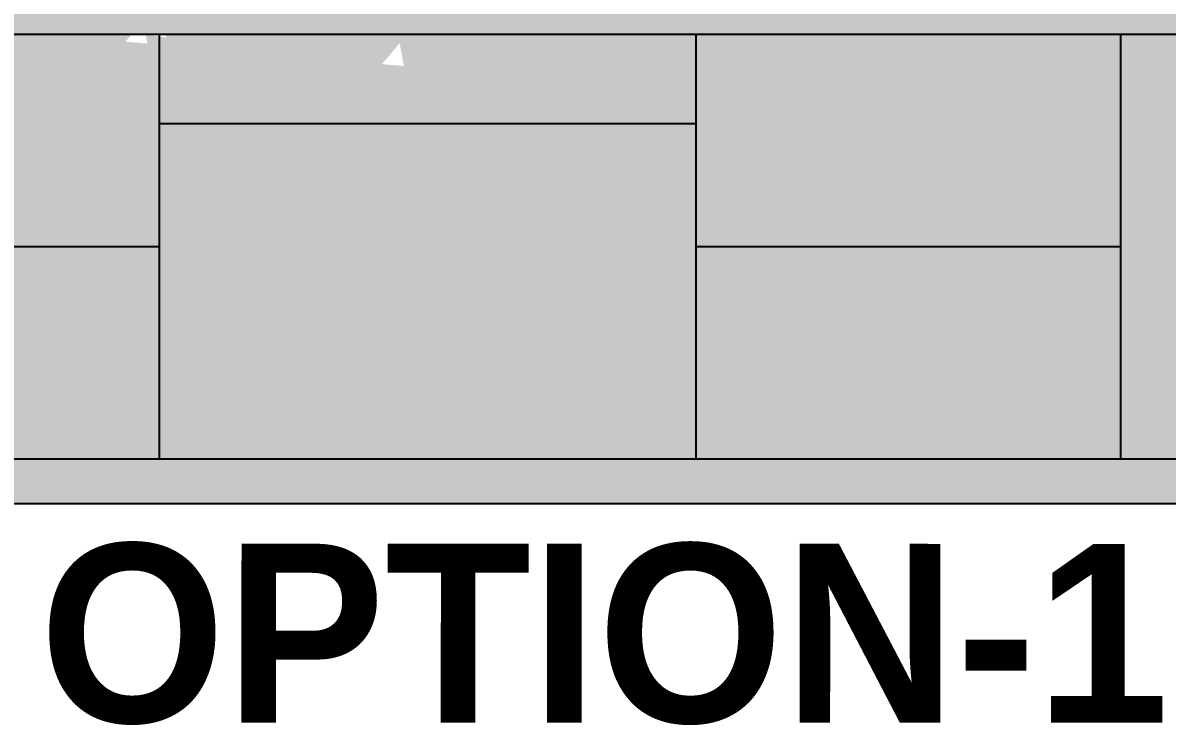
# Model space of a CAD drawing. Header units: inches. Extents: x 12792 to 19925, y -3298 to -817.
# Drawn here: x 17755.8 to 17807, y -1019.7 to -988.2 of the extents above; entities that cross this region are included whole.
import ezdxf

# ---------------------------------------------------------------- set-up
doc = ezdxf.new("R2010")
doc.units = ezdxf.units.IN
doc.header["$MEASUREMENT"] = 0
doc.layers.add('IEL-HATCH-002', color=7, linetype='Continuous')
doc.styles.add('HEMI', font='stylu.ttf')

msp = doc.modelspace()

# ---------------------------------------------------------------- hatches: boundary and pattern name
at = {"layer": 'IEL-HATCH-002', "true_color": 0x9d754d, "transparency": 33554687}
h = msp.add_hatch(color=35, dxfattribs=at)
h.dxf.hatch_style = 1
h.paths.add_polyline_path([(17823.943, -1007.731), (17723.943, -1007.731), (17723.943, -1009.731), (17823.943, -1009.731)])
h.paths.add_polyline_path([(17823.943, -987.731), (17723.943, -987.731), (17723.943, -988.731), (17823.943, -988.731)])
at = {"layer": 'IEL-HATCH-002', "true_color": 0xb8946f, "transparency": 33554687}
h = msp.add_hatch(color=33, dxfattribs=at)
h.dxf.hatch_style = 1
h.paths.add_polyline_path([(17742.943, -988.731), (17723.943, -988.731), (17723.943, -1007.731), (17742.943, -1007.731)])
h.paths.add_polyline_path([(17761.943, -998.231), (17742.943, -998.231), (17742.943, -1007.731), (17761.943, -1007.731)])
h.paths.add_polyline_path([(17761.943, -988.841), (17761.336, -988.747), (17761.413, -989.16), (17760.432, -989.074), (17760.72, -988.731), (17742.943, -988.731), (17742.943, -998.231), (17761.943, -998.231)])
h.paths.add_polyline_path([(17785.943, -988.731), (17762.246, -988.731), (17762.264, -988.891), (17761.943, -988.841), (17761.943, -992.731), (17785.943, -992.731)])
h.paths.add_polyline_path([(17772.7, -989.136), (17772.89, -990.164), (17771.909, -990.078)], flags=16)
h.paths.add_polyline_path([(17785.943, -992.731), (17761.943, -992.731), (17761.943, -1007.731), (17785.943, -1007.731)])
h.paths.add_polyline_path([(17804.943, -988.731), (17785.943, -988.731), (17785.943, -998.231), (17804.943, -998.231)])
h.paths.add_polyline_path([(17804.943, -998.231), (17785.943, -998.231), (17785.943, -1007.731), (17804.943, -1007.731)])
h.paths.add_polyline_path([(17823.943, -988.731), (17804.943, -988.731), (17804.943, -1007.731), (17823.943, -1007.731)])

# ---------------------------------------------------------------- linework, layer by layer
for p, q in [((17723.943, -988.731), (17823.943, -988.731)), ((17761.943, -988.731), (17761.943, -1007.731)), ((17785.943, -988.731), (17785.943, -1007.731)), ((17804.943, -988.731), (17804.943, -1007.731)), ((17761.943, -992.731), (17785.943, -992.731)), ((17742.943, -998.231), (17761.943, -998.231)), ((17785.943, -998.231), (17804.943, -998.231)), ((17723.943, -1007.731), (17823.943, -1007.731)), ((17714.943, -1009.731), (17832.943, -1009.731))]:
    msp.add_line(p, q)

# ---------------------------------------------------------------- texts
at = {"color": 240, "lineweight": 15, "true_color": 0xed1f24, "insert": (17756.589, -1011.535), "char_height": 8, "width": 140.27589, "attachment_point": 1, "rotation": 359.9906, "style": 'HEMI'}
msp.add_mtext('{\\fStylus BT|b1|i0|c0|p34;OPTION-1}', dxfattribs=at)

doc.saveas('drawing.dxf')
